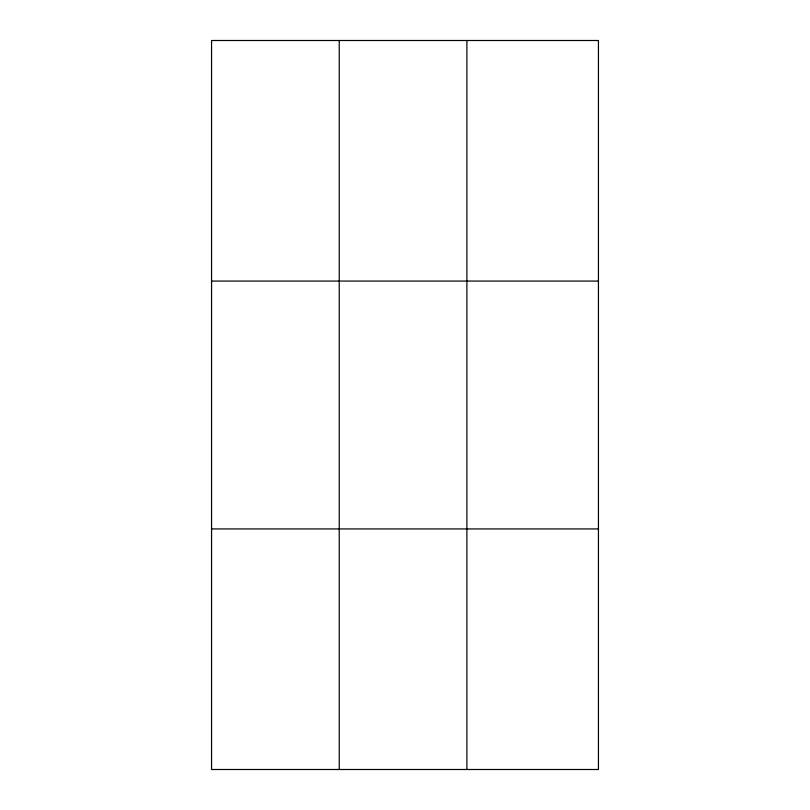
<?xml version="1.0" encoding="UTF-8"?>
<svg xmlns="http://www.w3.org/2000/svg" width="810" height="810" viewBox="0 0 810 810"><rect width="100%" height="100%" fill="white"/><g stroke="black" fill="none" stroke-linecap="round" stroke-linejoin="round"><path stroke-width="1.21" d="M339.228 769.5L339.228 40.5M466.894 769.5L466.894 40.5M211.562 281.07L598.438 281.07M211.562 528.93L598.438 528.93M598.438 689.31L598.438 769.5L211.562 769.5L211.562 40.5L598.438 40.5L598.438 689.31"/></g></svg>
